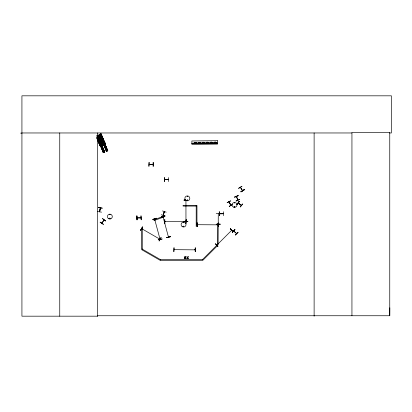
<?xml version="1.0" encoding="UTF-8"?>
<svg xmlns="http://www.w3.org/2000/svg" width="412" height="412" viewBox="0 0 412 412"><rect width="100%" height="100%" fill="white"/><g stroke="black" fill="none" stroke-linecap="round" stroke-linejoin="round"><path stroke-width="0.62" d="M389.474 132.968L391.4 132.968L391.4 95.821L21.929 95.821L21.929 316.179L97.623 316.179L97.572 315.747L389.757 315.747L389.814 307.779M104.267 143.968L103.824 143.685L104.107 143.551M141.687 228.675L159.944 239.218M160.016 239.099L159.671 238.898M233.686 231.127L236.643 233.594M236.467 196.431L237.724 200.108M163.348 214.961L163.064 215.301M164.393 211.593L163.198 215.342L164.383 211.634M185.961 200.623L185.956 200.186L186.136 200.541A2.462 2.462 0 0 1 186.121 196.236A2.462 2.462 0 0 1 189.814 198.368A2.462 2.462 0 0 1 186.121 200.495L186.111 200.567M109.484 218.339C110.308 219.622 110.107 217.49 109.602 218.19M109.628 218.381C110.215 219.39 109.989 217.412 109.623 218.571M183.18 226.409C184.169 225.256 183.767 227.548 183.222 226.502M183.819 226.476C182.954 225.704 183.865 226.991 183.561 226.646M187.609 200.273C187.027 199.372 187.182 200.886 187.517 200.371M187.733 200.206C186.744 201.36 187.146 199.068 187.692 200.114M234.788 206.819C234.315 205.856 234.201 207.493 234.732 206.87M234.912 206.752C233.918 207.905 234.32 205.614 234.871 206.659M238.234 203.065L241.381 205.413L238.26 203.111M98.38 207.385L102.253 208.075M100.374 208.034L99.678 211.83M100.389 207.952L99.544 211.804L100.214 207.926M101.553 212.149L97.659 211.536M163.054 215.213L164.264 211.552M163.173 216.748L163.116 217.134L163.003 216.712M168.606 237.024L168.323 236.74M185.941 200.268L185.956 221.223L186.106 220.883M218.097 223.721L217.33 223.721L217.33 244.723L218.097 244.723L218.278 213.813M240.484 187.403L242.462 190.725M161.257 214.724L165.001 215.95M164.218 211.583L164.295 212.041M166.206 212.17L162.467 210.923M216.702 245.083L217.006 244.774L216.82 245.186M101.816 223.093L104.076 220.013M110.04 214.662L109.644 214.498L110.025 214.652M187.537 196.431L187.197 196.169L187.491 196.462M242.606 190.622L240.407 187.362M140.981 217.804L137.057 217.809L137.51 218.005M164.991 221.625L165.336 221.424L164.991 221.409M197.312 224.705L218.396 224.844M164.558 179.493L168.41 179.668M140.574 230.226L142.696 226.904L140.559 230.22M140.698 230.298L142.67 226.888M142.032 228.871L141.723 228.696L142.032 228.902M159.053 240.896L160.999 237.472M159.181 240.969L161.143 237.554M230.931 205.274L228.995 201.844M216.959 244.8L216.825 245.15L231.704 230.272M100.214 222.073L103.464 224.298M101.929 223.165L104.071 219.972M154.85 219.292L154.773 218.999M163.003 216.794L163.245 217.011M159.944 238.986L160.057 239.326M231.328 230.401L231.606 230.179M237.07 204.537L239.29 201.283L237.091 204.553M236.931 204.434L239.305 201.293M237.044 204.522L239.423 201.38M240.237 206.937L242.781 203.919L240.232 206.932M140.94 217.943L137.047 217.969L137.484 217.963M164.991 221.605L185.987 221.45M174.137 249.667L195.113 249.852L194.752 249.837M149.165 164.3L153.063 164.3M168.441 179.642L164.599 179.627M223.376 213.761L219.452 213.782L223.376 213.627M232.317 232.425L235 229.536M238.069 232.353L235.262 235.118L238.079 232.363M215.347 243.75L217.994 246.675L215.327 243.77M160.191 239.29L160.134 238.934M183.453 222.341L183.561 222.743L183.561 222.331M238.605 188.335L241.983 186.296L238.594 188.32M240.922 191.771L244.306 189.741L240.917 191.765M240.948 191.807L244.213 189.608M241.03 191.93L244.295 189.726M100.935 145.369L100.796 144.972M103.793 152.028L104.02 152.255M230.581 200.865L227.089 202.694L230.607 200.917M229 201.87L230.772 205.305M229.268 206.469L232.09 204.604M229.19 206.34L232.116 204.651M238.316 202.931L241.427 205.279M96.521 135.816L98.02 135.177L102.145 145.014L100.059 145.9L97.144 138.957M96.944 136.815L98.303 136.243M99.575 135.708L101.393 134.945M98.581 136.908L96.769 137.67L100.204 145.838M99.853 136.372L101.671 135.61M97.186 138.669L99.004 137.907M100.276 137.371L102.088 136.609M97.556 139.555L99.374 138.792M100.646 138.257L102.459 137.495M97.979 140.554L99.792 139.792M101.064 139.256L102.882 138.494M99.776 144.833L101.594 144.071M102.866 143.536L104.679 142.773M99.596 145.24L102.011 144.226M102.681 143.942L105.101 142.928M99.627 145.318L102.047 144.298M102.712 144.02L105.132 143M103.149 144.602L105.24 143.711L101.1 133.885L99.014 134.77L103.149 144.602L99.06 134.75M103.659 144.782L105.06 144.19L107.815 150.746L106.507 151.297L103.767 144.741M100.945 146.708L102.155 146.198M104.035 145.41L105.245 144.9M101.136 147.151L102.346 146.641M104.221 145.853L105.431 145.343M101.414 147.815L102.624 147.311M104.499 146.518L105.714 146.013M101.661 148.408L102.871 147.903M104.746 147.11L105.956 146.605M101.939 149.077L103.149 148.567M105.029 147.779L106.239 147.269M103.139 151.93L104.349 151.42M106.229 150.632L107.439 150.123M103.021 152.203L104.633 151.523M106.105 150.905L107.723 150.226M103.041 152.249L104.653 151.575M106.126 150.952L107.743 150.277M103.422 152.595L104.725 152.043L101.97 145.488L100.574 146.08L103.335 152.636L103.757 152.461L100.992 145.905M234.546 197.111L238.229 195.721M233.733 230.957L236.606 233.589M152.754 219.411L156.55 218.37M161.154 217.16L164.96 216.145M168.503 236.663L168.446 237.034L163.013 216.748M160.047 239.284L154.603 219.045M166.639 237.631L170.429 236.56M162.076 238.975L158.223 239.825L162.081 238.996M170.475 236.73L166.623 237.58L170.48 236.745M194.948 142.696L195.968 142.557M198.883 142.65L199.902 142.516L198.883 142.521M202.822 142.609L203.842 142.475L202.822 142.48L202.822 142.773M206.762 142.567L207.777 142.428M210.697 142.521L211.717 142.387L210.697 142.398M214.637 142.48L215.656 142.346L215.656 142.64M194.948 142.573L195.968 142.562M206.757 142.444L207.777 142.434M214.631 142.361L215.656 142.346M200.041 142.305L198.738 142.32L198.749 142.974L200.047 142.959M194.073 142.701L196.792 142.676M198.007 142.66L200.732 142.629M201.947 142.619L204.666 142.588M205.882 142.578L208.606 142.547M209.821 142.531L212.541 142.506M213.756 142.49L216.48 142.459M194.073 142.83L196.797 142.799M198.012 142.789L200.732 142.758M201.947 142.748L204.671 142.717M205.887 142.701L208.606 142.676M209.821 142.66L212.546 142.629M213.761 142.619L216.48 142.588M191.899 143.258L217.546 142.979M191.904 143.654L217.551 143.381M185.745 199.969L184.056 200.196M184.056 199.995L185.745 199.985M185.745 200.129L184.056 200.144L185.956 200.186M136.815 215.929L137.047 219.869L136.83 215.929M140.971 215.903L141.213 219.843L141.022 215.903M164.676 219.55L164.718 223.489M184.061 221.306L187.996 221.471L184.061 221.28M185.596 221.589L185.951 221.584M197.353 224.705L197.75 224.839L197.327 224.864M218.355 224.705L217.958 224.844L218.355 224.844M174.044 247.787L173.849 251.727L173.988 247.787M195.345 247.782L195.35 251.722M194.742 249.687L195.097 249.687M216.218 213.612L220.152 213.627M216.218 224.21L220.157 224.195M20.6 133.122L21.929 133.117M21.929 132.968L351.941 132.968M153.279 162.4L153.264 166.335M153.063 164.476L149.165 164.47M164.337 177.593L164.357 181.527M196.194 205.444L196.957 205.444L196.957 226.44L196.194 226.44L196.205 205.31L183.083 205.31L183.083 206.077L196.205 206.077M223.376 211.727L223.433 215.661M220.312 213.746L222.573 213.746M219.436 215.661L219.236 211.727M98.35 207.545L102.233 208.22M159.856 239.212L159.604 239.037M236.514 196.498L237.873 200.021M100.101 222.238L103.381 224.422M230.396 228.701L233.197 231.467M230.293 228.804L233.094 231.57M234.361 202.967L234.716 202.761L234.32 202.92M229.35 202.57L230.478 204.527M101.064 133.9L105.199 143.731M100.986 133.931L105.101 143.773M100.868 133.982L105.003 143.814M100.832 133.998L104.957 143.829M100.749 134.034L104.89 143.86M104.962 144.231L107.717 150.787M104.952 144.236L107.656 150.813L104.869 144.272M100.518 134.127L101.929 137.618M102.423 138.772L104.648 143.958M107.48 150.885L104.741 144.324L107.419 150.916M104.468 144.035L103.917 144.267M104.633 144.37L107.393 150.926M104.082 144.607L106.842 151.163L106.42 151.343L103.69 144.772M103.989 144.648L106.734 151.209M99.611 134.518L103.788 144.334M103.896 144.684L106.656 151.24M103.819 144.715L106.6 151.266M99.416 134.6L103.5 144.452M99.302 134.652L103.422 144.483M99.256 134.667L103.386 144.499M99.158 134.709L103.288 144.54M97.979 135.198L102.109 145.029M97.86 135.244L102.011 145.07M97.783 135.28L101.913 145.112M97.747 135.296L101.872 145.127M97.623 135.347L101.8 145.158M101.888 145.524L104.633 152.085M101.81 145.554L104.617 152.09M101.733 145.585L104.535 152.126M97.392 135.44L101.316 144.679M104.463 152.157L101.64 145.627L104.329 152.213M101.383 145.333L100.827 145.565M101.543 145.668L104.308 152.224M100.889 145.951L103.67 152.497M97.052 136.954L100.688 145.632M100.816 145.982L103.567 152.543M96.928 137.011L100.554 145.694L97.134 137.603M100.76 146.002L103.52 152.558M100.667 146.044L103.412 152.605M97.299 138.216L100.42 145.745M97.175 138.267L100.348 145.781M97.139 138.278L100.301 145.797M96.944 138.36L100.07 145.894M163.142 216.712L163.24 217.057M185.93 221.244L185.956 220.868M215.677 142.135L215.687 142.789M214.601 142.145L214.606 142.804M211.742 142.176L211.747 142.835M211.717 142.346L211.722 142.681M210.697 142.361L210.697 142.686M210.661 142.192L210.671 142.846M207.803 142.222L207.813 142.876M206.757 142.403L206.762 142.732M206.726 142.233L206.731 142.887M203.868 142.264L203.873 142.918M202.786 142.274L202.792 142.933M199.928 142.305L199.938 142.964M198.852 142.315L198.857 142.974M195.994 142.346L195.999 143.005M194.912 142.361L194.917 143.016M218.581 222.804L218.463 226.744M197.245 222.804L197.327 226.744L197.101 222.81M195.18 247.787L195.206 251.722M164.841 219.55L164.867 223.484M137.005 215.929L137 219.869M389.757 315.747L389.757 132.54L351.941 132.54L351.941 315.747M314.119 132.968L314.119 316.179M219.385 211.727L219.411 215.661M168.693 181.527L168.549 177.593M164.501 177.593L164.501 181.527M153.115 162.4L153.115 166.335M97.567 132.968L97.623 316.179M59.75 132.968L59.75 316.179M98.267 139.508C98.592 141.234 99.704 138.504 98.267 139.508M101.357 138.211C101.682 139.936 102.794 137.206 101.357 138.211M102.135 148.377C102.351 149.53 103.093 147.707 102.135 148.377M105.225 147.079C105.436 148.232 106.183 146.409 105.225 147.079M142.269 249.126L141.882 249.785L160.072 260.286L160.453 259.627L202.457 259.627L217.304 244.774L217.845 245.315L202.998 260.168L202.457 259.627L202.457 260.389L160.453 260.389L160.453 259.627L142.269 249.126L141.501 249.126L141.501 228.124L142.269 228.124L142.269 249.126M185.518 256.712L185.014 257.526L184.205 256.712L184.844 257.752L184.185 258.793L184.998 257.958L185.822 258.793L185.168 257.737L185.822 256.712L185.518 256.712M188.073 256.712L187.573 257.526L186.76 256.712L187.398 257.752L186.739 258.793L187.553 257.958L188.377 258.793L187.723 257.737L188.377 256.712L188.073 256.712M102.511 218.612L105.673 220.971L102.511 218.612M234.871 229.422L232.358 232.461L234.855 229.407M230.411 228.686L233.058 231.611L230.411 228.686M101.017 144.849L100.729 144.967L101.022 144.864M238.167 195.561L234.567 197.163L238.162 195.54M239.655 199.423L236.061 201.041L239.655 199.423M141.81 228.567L142.099 228.753L141.836 228.578M163.713 216.212L153.861 219.838L154.124 220.554L163.981 216.928L163.713 216.212M156.514 218.226L152.77 219.462L156.508 218.211M164.908 215.96L161.169 217.212L164.908 215.96M203.842 142.475L202.822 142.49L203.842 142.475M217.521 140.698L191.874 140.976L191.91 144.37L217.557 144.092L217.521 140.698M196.102 142.346L194.804 142.361L194.809 143.016L196.107 143.005L196.102 142.346M203.976 142.264L202.678 142.274L202.683 142.933L203.981 142.918L203.976 142.264M207.916 142.217L206.613 142.233L206.623 142.887L207.921 142.876L207.916 142.217M211.85 142.176L210.553 142.192L210.558 142.846L211.856 142.83L211.85 142.176M215.79 142.135L214.487 142.145L214.498 142.804L215.795 142.789L215.79 142.135M186.198 219.544L186.003 223.484L186.178 219.544M220.157 224.185L216.218 224.293L220.157 224.169M149.123 162.4L148.907 166.335L149.067 162.4M104.746 143.922L100.631 134.08L104.73 143.927M103.659 144.385L99.508 134.564L103.623 144.401M101.676 145.209L97.526 135.388L101.64 145.225M182.331 226.698A2.462 2.462 0 0 0 186.023 224.571A2.462 2.462 0 0 0 182.331 222.439A2.462 2.462 0 0 0 182.331 226.698M233.305 207.035A2.451 2.451 0 0 0 236.982 204.908A2.451 2.451 0 0 0 233.305 202.786A2.451 2.451 0 0 0 233.305 207.035M108.629 218.715A2.446 2.446 0 0 0 112.301 216.599A2.446 2.446 0 0 0 108.629 214.482A2.446 2.446 0 0 0 108.629 218.715"/></g></svg>
